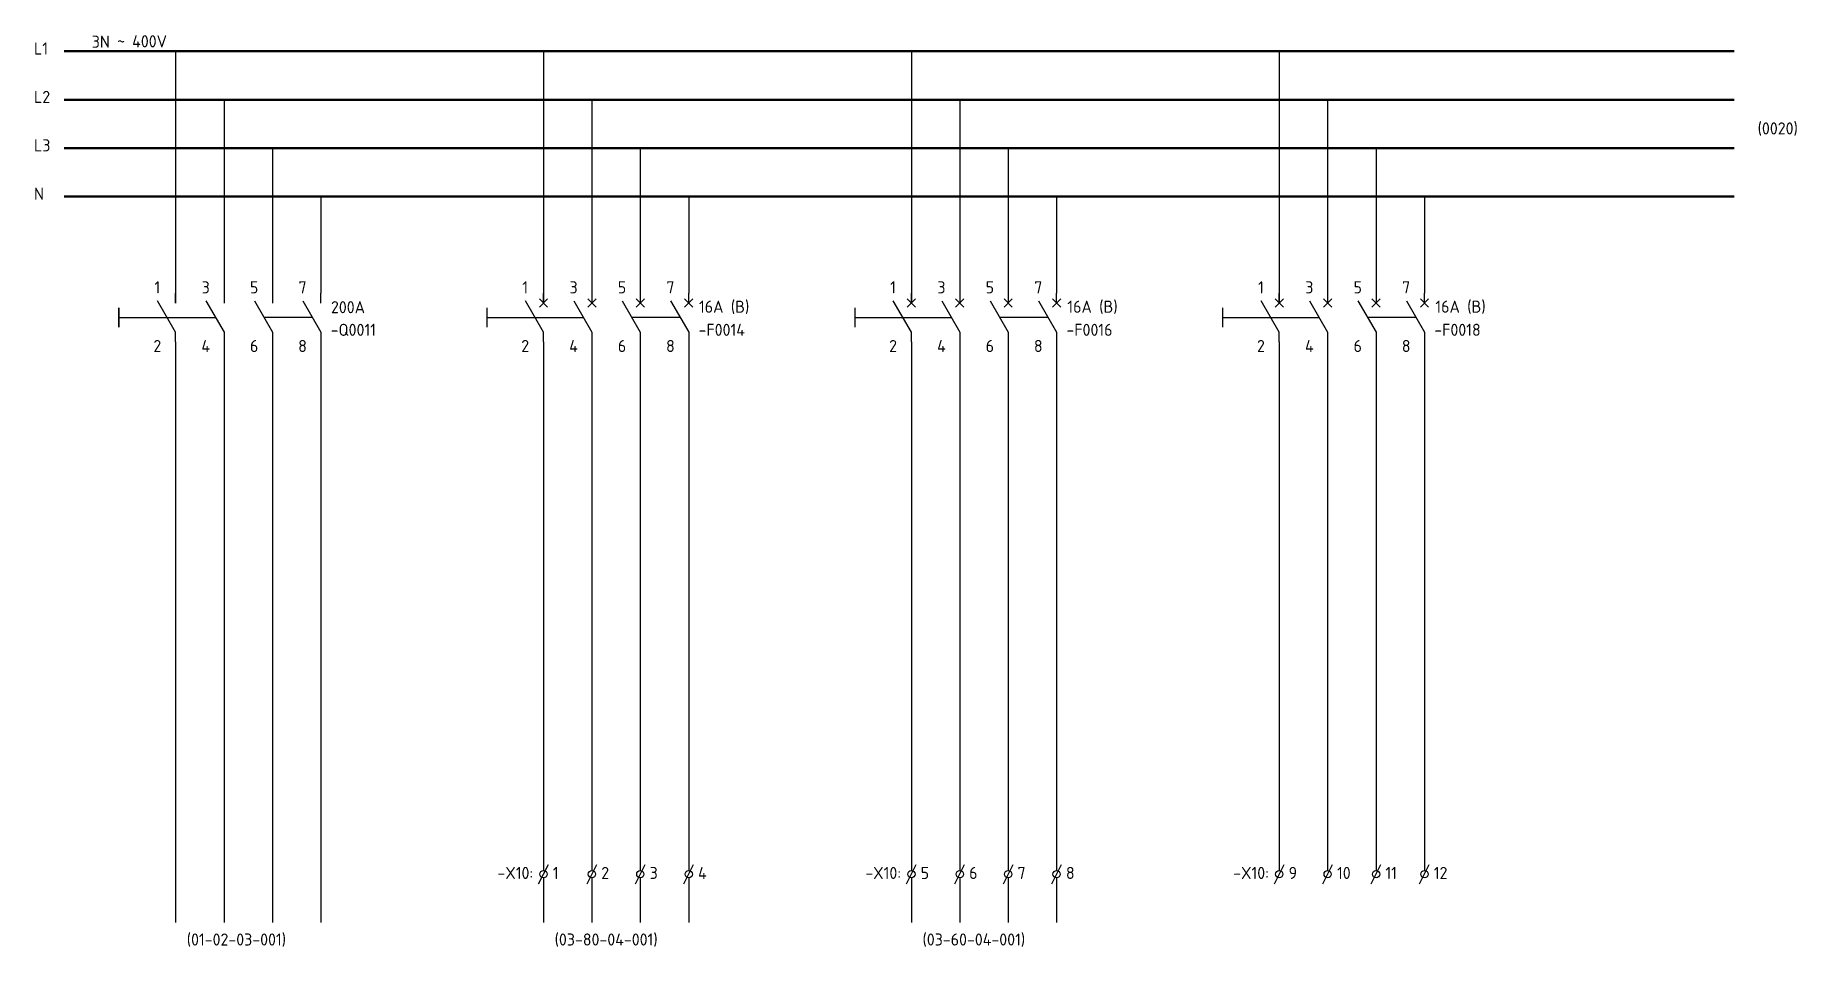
# Model space of a CAD drawing. Extents: x 14 to 378, y 21 to 210.
import ezdxf

# ---------------------------------------------------------------- set-up
doc = ezdxf.new("R2010")
doc.units = 0
for name, color, linetype, lineweight in [('N-CO-KL-ET_SCHEMA-T25', 7, 'Continuous', 25), ('N-CO-KL-ET_SCHEMA_COMPONENT-G', 10, 'Continuous', 25), ('N-CO-KL-ET_SCHEMA_COMPONENT-T25', 7, 'Continuous', 25), ('N-CO-KL-ET_SCHEMA_KABEL-G', 50, 'Continuous', 25), ('N-CO-KL-ET_SCHEMA_MECHANISCHEKOPPELING-G', 7, 'Continuous', 25), ('N-CO-KL-ET_SCHEMA_VOEDINGSLIJN-G', 30, 'Continuous', 50), ('N-WE-KL-ET-T35', 50, 'Continuous', 35)]:
    doc.layers.add(name, color=color, linetype=linetype, lineweight=lineweight)
doc.styles.add('NLCS-ISO', font='NLCS-ISO.ttf')

msp = doc.modelspace()

# ---------------------------------------------------------------- linework, layer by layer
at = {"layer": 'N-CO-KL-ET_SCHEMA_COMPONENT-G'}
for p, q in [((31.3, 149.43), (31.3, 153.43)), ((31.3, 153.43), (31.3, 149.43)), ((43, 148.43), (39.27, 154.9)), ((43, 154.43), (43, 156.43)), ((43, 156.43), (43, 154.43)), ((49.27, 154.9), (53, 148.43)), ((53, 156.43), (53, 154.43)), ((59.27, 154.9), (63, 148.43)), ((63, 156.43), (63, 154.43)), ((69.27, 154.9), (73, 148.43)), ((73, 154.43), (73, 156.43)), ((107.3, 153.43), (107.3, 149.43)), ((119, 148.43), (115.27, 154.9)), ((119.85, 155.28), (118.15, 153.58)), ((118.15, 155.28), (119.85, 153.58)), ((119, 154.43), (119, 156.43)), ((119, 156.43), (119, 154.43)), ((125.27, 154.9), (129, 148.43)), ((129.85, 155.28), (128.15, 153.58)), ((128.15, 155.28), (129.85, 153.58)), ((129, 156.43), (129, 154.43)), ((135.27, 154.9), (139, 148.43)), ((139.85, 155.28), (138.15, 153.58)), ((138.15, 155.28), (139.85, 153.58)), ((139, 156.43), (139, 154.43)), ((145.27, 154.9), (149, 148.43)), ((149.85, 155.28), (148.15, 153.58)), ((148.15, 155.28), (149.85, 153.58)), ((149, 154.43), (149, 156.43)), ((183.3, 153.43), (183.3, 149.43)), ((195, 148.43), (191.27, 154.9)), ((195.85, 155.28), (194.15, 153.58)), ((194.15, 155.28), (195.85, 153.58)), ((195, 154.43), (195, 156.43)), ((195, 156.43), (195, 154.43)), ((201.27, 154.9), (205, 148.43)), ((205.85, 155.28), (204.15, 153.58)), ((204.15, 155.28), (205.85, 153.58)), ((205, 156.43), (205, 154.43)), ((211.27, 154.9), (215, 148.43)), ((215.85, 155.28), (214.15, 153.58)), ((214.15, 155.28), (215.85, 153.58)), ((215, 156.43), (215, 154.43)), ((221.27, 154.9), (225, 148.43)), ((225.85, 155.28), (224.15, 153.58)), ((224.15, 155.28), (225.85, 153.58)), ((225, 154.43), (225, 156.43)), ((259.3, 153.43), (259.3, 149.43)), ((271, 148.43), (267.27, 154.9)), ((271.85, 155.28), (270.15, 153.58)), ((270.15, 155.28), (271.85, 153.58)), ((271, 154.43), (271, 156.43)), ((271, 156.43), (271, 154.43)), ((277.27, 154.9), (281, 148.43)), ((281.85, 155.28), (280.15, 153.58)), ((280.15, 155.28), (281.85, 153.58)), ((281, 156.43), (281, 154.43)), ((287.27, 154.9), (291, 148.43)), ((291.85, 155.28), (290.15, 153.58)), ((290.15, 155.28), (291.85, 153.58)), ((291, 156.43), (291, 154.43)), ((297.27, 154.9), (301, 148.43)), ((301.85, 155.28), (300.15, 153.58)), ((300.15, 155.28), (301.85, 153.58)), ((301, 154.43), (301, 156.43)), ((43, 146.43), (43, 148.43)), ((53, 148.43), (53, 146.43)), ((63, 148.43), (63, 146.43)), ((73, 148.43), (73, 146.43)), ((119, 146.43), (119, 148.43)), ((129, 148.43), (129, 146.43)), ((139, 148.43), (139, 146.43)), ((149, 148.43), (149, 146.43)), ((195, 146.43), (195, 148.43)), ((205, 148.43), (205, 146.43)), ((215, 148.43), (215, 146.43)), ((225, 148.43), (225, 146.43)), ((271, 146.43), (271, 148.43)), ((281, 148.43), (281, 146.43)), ((291, 148.43), (291, 146.43)), ((301, 148.43), (301, 146.43)), ((118, 34.43), (120, 38.43)), ((128, 34.43), (130, 38.43)), ((138, 34.43), (140, 38.43)), ((148, 34.43), (150, 38.43)), ((194, 34.43), (196, 38.43)), ((204, 34.43), (206, 38.43)), ((214, 34.43), (216, 38.43)), ((224, 34.43), (226, 38.43)), ((270, 34.43), (272, 38.43)), ((280, 34.43), (282, 38.43)), ((290, 34.43), (292, 38.43)), ((300, 34.43), (302, 38.43))]:
    msp.add_line(p, q, dxfattribs=at)
for centre in [(119, 36.43), (129, 36.43), (139, 36.43), (149, 36.43), (195, 36.43), (205, 36.43), (215, 36.43), (225, 36.43), (271, 36.43), (281, 36.43), (291, 36.43), (301, 36.43)]:
    msp.add_circle(centre, 0.75, dxfattribs=at)
at = {"layer": 'N-CO-KL-ET_SCHEMA_KABEL-G'}
for p, q in [((43, 206.43), (43, 156.43)), ((119, 206.43), (119, 156.43)), ((195, 206.43), (195, 156.43)), ((271, 206.43), (271, 156.43)), ((53, 196.43), (53, 156.43)), ((129, 196.43), (129, 156.43)), ((205, 196.43), (205, 156.43)), ((281, 196.43), (281, 156.43)), ((63, 186.43), (63, 156.43)), ((139, 186.43), (139, 156.43)), ((215, 186.43), (215, 156.43)), ((291, 186.43), (291, 156.43)), ((73, 176.43), (73, 156.43)), ((149, 176.43), (149, 156.43)), ((225, 176.43), (225, 156.43)), ((301, 176.43), (301, 156.43)), ((43, 146.43), (43, 26.43)), ((53, 146.43), (53, 26.43)), ((63, 146.43), (63, 26.43)), ((73, 146.43), (73, 26.43)), ((119, 146.43), (119, 37.18)), ((129, 146.43), (129, 37.18)), ((139, 146.43), (139, 37.18)), ((149, 146.43), (149, 37.18)), ((195, 146.43), (195, 37.18)), ((205, 146.43), (205, 37.18)), ((215, 146.43), (215, 37.18)), ((225, 146.43), (225, 37.18)), ((271, 146.43), (271, 37.18)), ((281, 146.43), (281, 37.18)), ((291, 146.43), (291, 37.18)), ((301, 146.43), (301, 37.18)), ((119, 35.68), (119, 26.43)), ((129, 35.68), (129, 26.43)), ((139, 35.68), (139, 26.43)), ((149, 35.68), (149, 26.43)), ((195, 35.68), (195, 26.43)), ((205, 35.68), (205, 26.43)), ((215, 35.68), (215, 26.43)), ((225, 35.68), (225, 26.43))]:
    msp.add_line(p, q, dxfattribs=at)
at = {"layer": 'N-CO-KL-ET_SCHEMA_MECHANISCHEKOPPELING-G'}
for p, q in [((31.27, 151.43), (51.24, 151.43)), ((71.27, 151.43), (61.27, 151.43)), ((107.3, 151.43), (127.27, 151.43)), ((147.27, 151.43), (137.27, 151.43)), ((183.32, 151.43), (203.29, 151.43)), ((223.27, 151.43), (213.27, 151.43)), ((259.3, 151.43), (279.27, 151.43)), ((299.27, 151.43), (289.27, 151.43))]:
    msp.add_line(p, q, dxfattribs=at)
at = {"layer": 'N-CO-KL-ET_SCHEMA_VOEDINGSLIJN-G'}
for p, q in [((20, 206.43), (365, 206.43)), ((20, 196.43), (365, 196.43)), ((20, 186.43), (365, 186.43)), ((20, 176.43), (365, 176.43))]:
    msp.add_line(p, q, dxfattribs=at)

# ---------------------------------------------------------------- texts
at = {"layer": 'N-CO-KL-ET_SCHEMA-T25', "style": 'NLCS-ISO'}
msp.add_text('2', height=2.5, dxfattribs=at).set_placement((130.93, 35.44))
at = {"layer": 'N-CO-KL-ET_SCHEMA-T25', "char_height": 2.5, "attachment_point": 1, "style": 'NLCS-ISO'}
for s, width, insert in [('L1', 6.2609, (13.74, 208.25)), ('3N ~', 20.3167, (25.68, 209.66)), ('400V', 6.2609, (34.02, 209.74)), ('L2', 6.2609, (13.74, 198.25)), ('(0020)', 0.0398, (369.83, 191.75)), ('L3', 6.2609, (13.74, 188.25)), ('N', 6.2609, (13.74, 178.25))]:
    msp.add_mtext_dynamic_manual_height_columns(s, width=width, gutter_width=12.5, heights=[0], dxfattribs=dict(at, insert=insert))
for s, insert in [('-X10:', (109.49, 37.94)), ('1', (120.93, 37.94)), ('3', (140.93, 37.94)), ('4', (150.93, 37.94)), ('-X10:', (185.49, 37.94)), ('5', (196.93, 37.94)), ('6', (206.93, 37.94)), ('7', (216.93, 37.94)), ('8', (226.93, 37.94)), ('-X10:', (261.49, 37.94)), ('9', (272.93, 37.94)), ('10', (282.93, 37.94)), ('11', (292.93, 37.94)), ('12', (302.93, 37.94)), ('(01-02-03-001)', (45.3, 24.19)), ('(03-80-04-001)', (121.3, 24.19)), ('(03-60-04-001)', (197.3, 24.19))]:
    msp.add_mtext(s, dxfattribs=dict(at, insert=insert))
at = {"layer": 'N-CO-KL-ET_SCHEMA_COMPONENT-T25', "char_height": 2.5, "style": 'NLCS-ISO'}
for s, insert, attachment_point in [('1', (39.22, 156.42), 8), ('3', (49.22, 156.42), 8), ('5', (59.22, 156.42), 8), ('7', (69.22, 156.42), 8), ('1', (115.22, 156.42), 8), ('3', (125.22, 156.42), 8), ('5', (135.22, 156.42), 8), ('7', (145.22, 156.42), 8), ('1', (191.22, 156.42), 8), ('3', (201.22, 156.42), 8), ('5', (211.22, 156.42), 8), ('7', (221.22, 156.42), 8), ('1', (267.22, 156.42), 8), ('3', (277.22, 156.42), 8), ('5', (287.22, 156.42), 8), ('7', (297.22, 156.42), 8), ('200A', (75.09, 152.31), 7), ('16A (B)', (151.12, 152.17), 7), ('16A (B)', (227.22, 152.17), 7), ('16A (B)', (303.25, 152.18), 7), ('2', (39.22, 144.3), 8), ('4', (49.22, 144.3), 8), ('6', (59.22, 144.3), 8), ('8', (69.22, 144.3), 8), ('2', (115.22, 144.3), 8), ('4', (125.22, 144.3), 8), ('6', (135.22, 144.3), 8), ('8', (145.22, 144.3), 8), ('2', (191.22, 144.3), 8), ('4', (201.22, 144.3), 8), ('6', (211.22, 144.3), 8), ('8', (221.22, 144.3), 8), ('2', (267.22, 144.3), 8), ('4', (277.22, 144.3), 8), ('6', (287.22, 144.3), 8), ('8', (297.22, 144.3), 8)]:
    msp.add_mtext(s, dxfattribs=dict(at, insert=insert, attachment_point=attachment_point))
at = {"layer": 'N-WE-KL-ET-T35', "char_height": 2.5, "attachment_point": 7, "style": 'NLCS-ISO'}
for s, insert in [('-Q0011', (75.03, 147.64)), ('-F0014', (151.03, 147.64)), ('-F0016', (227.03, 147.64)), ('-F0018', (303.03, 147.64))]:
    msp.add_mtext(s, dxfattribs=dict(at, insert=insert))

doc.saveas('drawing.dxf')
